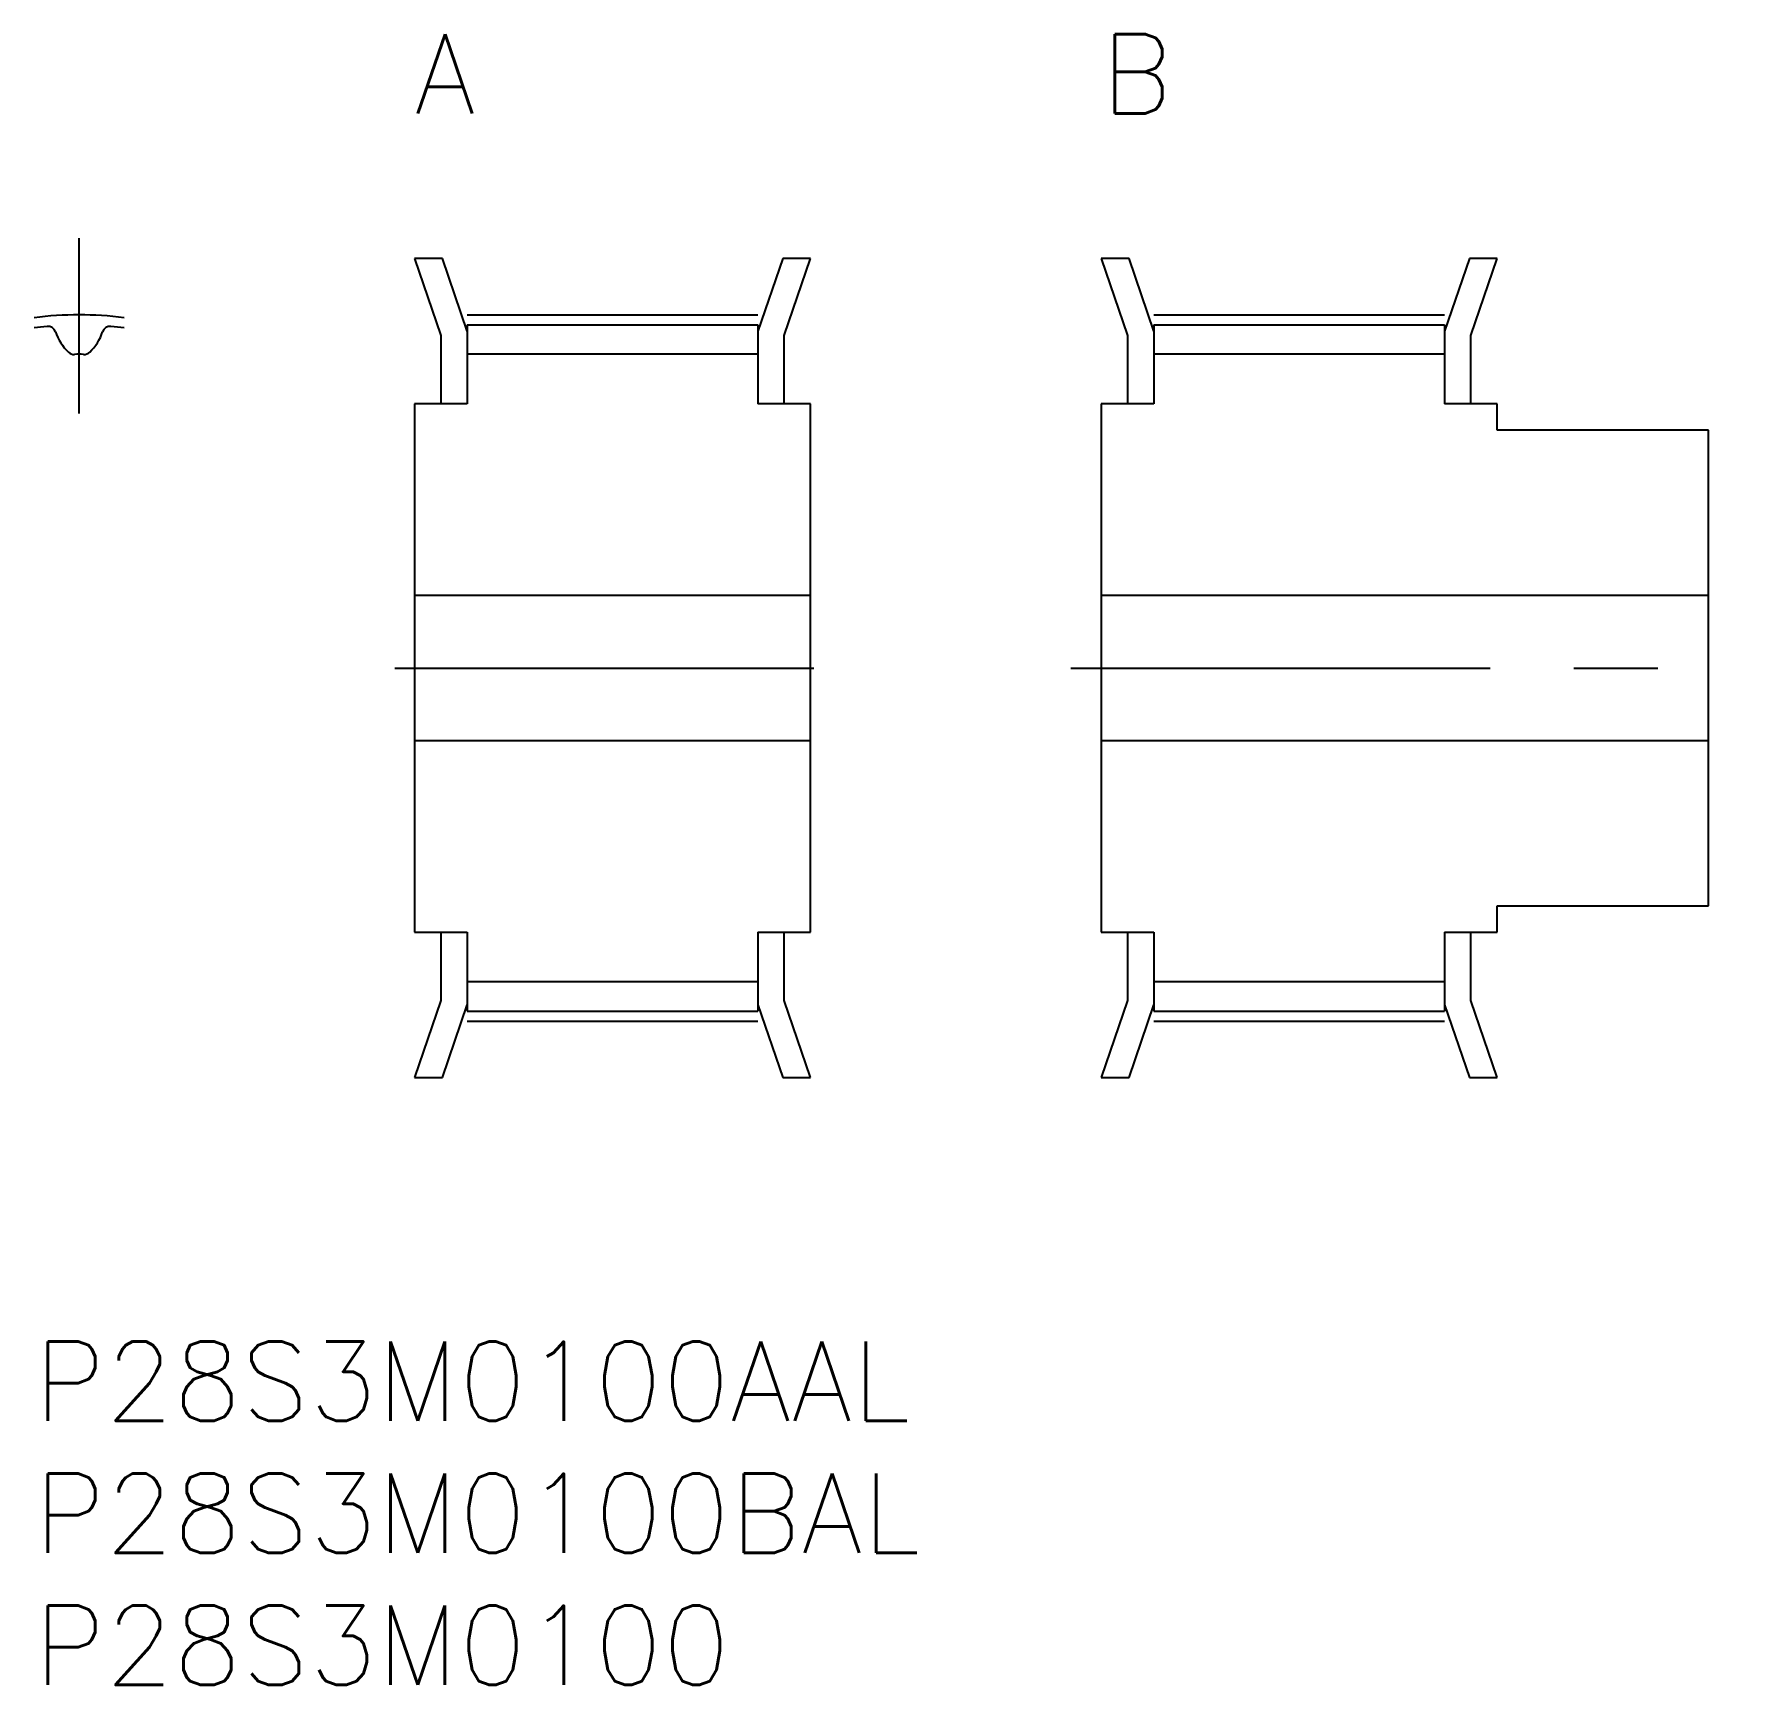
# Model space of a CAD drawing. Extents: x 0 to 64.6, y -13 to 49.5.
import ezdxf

# ---------------------------------------------------------------- set-up
doc = ezdxf.new("R2010")
doc.units = 0
doc.header["$LTSCALE"] = 0.5
doc.linetypes.add('CENTER', pattern=[50.8, 31.75, -6.35, 6.35, -6.35])
for name, color, linetype in [('MSM_CENTER', 1, 'CENTER'), ('MSM_CONTINUOUS', 7, 'CONTINUOUS'), ('MSM_PART_NUMBER', 7, 'CONTINUOUS')]:
    doc.layers.add(name, color=color, linetype=linetype)
doc.styles.get("Standard").update_dxf_attribs({"font": 'txt.shx', "height": 1, "bigfont": 'bigfont.shx'})

# ---------------------------------------------------------------- blocks, each defined once
blk = doc.blocks.new('*U36')
at = {"layer": 'MSM_PART_NUMBER'}
blk.add_text('P28S3M0100AAL', height=3, dxfattribs=at).set_placement((0, -3))
blk = doc.blocks.new('*U37')
at = {"layer": 'MSM_PART_NUMBER'}
blk.add_text('P28S3M0100BAL', height=3, dxfattribs=at).set_placement((0, -8))
blk = doc.blocks.new('*U38')
at = {"layer": 'MSM_PART_NUMBER'}
blk.add_text('P28S3M0100', height=3, dxfattribs=at).set_placement((0, -13))
blk = doc.blocks.new('*U39')
at = {"layer": 'MSM_PART_NUMBER'}
blk.add_text('A', height=3, dxfattribs=at).set_placement((14.405, 46.5))
blk = doc.blocks.new('*U40')
at = {"layer": 'MSM_PART_NUMBER'}
blk.add_text('B', height=3, dxfattribs=at).set_placement((40.405, 46.5))

msp = doc.modelspace()

# ---------------------------------------------------------------- linework, layer by layer
at = {"layer": 'MSM_CENTER'}
for p, q in [((1.702, 35.133), (1.702, 41.775)), ((16.405, 38.87), (27.405, 38.87)), ((42.405, 38.87), (53.405, 38.87)), ((13.655, 25.5), (30.155, 25.5)), ((39.255, 25.5), (64.555, 25.5)), ((16.405, 12.13), (27.405, 12.13)), ((42.405, 12.13), (53.405, 12.13))]:
    msp.add_line(p, q, dxfattribs=at)
msp.add_arc((1.702, 25.5), 13.37, 82.68475, 97.31525, dxfattribs=at)
at = {"layer": 'MSM_CONTINUOUS'}
for p, q in [((15.462, 41), (14.405, 41)), ((14.405, 41), (15.405, 38.083)), ((16.405, 38.249), (15.462, 41)), ((28.348, 41), (27.405, 38.249)), ((29.405, 41), (28.348, 41)), ((28.405, 38.083), (29.405, 41)), ((41.462, 41), (40.405, 41)), ((40.405, 41), (41.405, 38.083)), ((42.405, 38.249), (41.462, 41)), ((54.348, 41), (53.405, 38.249)), ((55.405, 41), (54.348, 41)), ((54.405, 38.083), (55.405, 41)), ((16.405, 38.49), (16.405, 35.5)), ((16.405, 38.49), (27.405, 38.49)), ((27.405, 38.49), (27.405, 35.5)), ((42.405, 38.49), (42.405, 35.5)), ((42.405, 38.49), (53.405, 38.49)), ((53.405, 38.49), (53.405, 35.5)), ((15.405, 38.083), (15.405, 35.5)), ((28.405, 35.5), (28.405, 38.083)), ((41.405, 38.083), (41.405, 35.5)), ((54.405, 35.5), (54.405, 38.083)), ((27.405, 37.38), (16.405, 37.38)), ((53.405, 37.38), (42.405, 37.38)), ((14.405, 35.5), (14.405, 15.5)), ((16.405, 35.5), (14.405, 35.5)), ((29.405, 35.5), (27.405, 35.5)), ((29.405, 15.5), (29.405, 35.5)), ((40.405, 35.5), (40.405, 15.5)), ((42.405, 35.5), (40.405, 35.5)), ((55.405, 35.5), (53.405, 35.5)), ((55.405, 34.5), (55.405, 35.5)), ((63.405, 34.5), (55.405, 34.5)), ((63.405, 16.5), (63.405, 34.5)), ((29.405, 28.25), (14.405, 28.25)), ((63.405, 28.25), (40.405, 28.25)), ((14.405, 22.75), (29.405, 22.75)), ((40.405, 22.75), (63.405, 22.75)), ((55.405, 15.5), (55.405, 16.5)), ((55.405, 16.5), (63.405, 16.5)), ((14.405, 15.5), (16.405, 15.5)), ((15.405, 15.5), (15.405, 12.917)), ((16.405, 15.5), (16.405, 12.51)), ((27.405, 15.5), (27.405, 12.51)), ((27.405, 15.5), (29.405, 15.5)), ((28.405, 12.917), (28.405, 15.5)), ((40.405, 15.5), (42.405, 15.5)), ((41.405, 15.5), (41.405, 12.917)), ((42.405, 15.5), (42.405, 12.51)), ((53.405, 15.5), (53.405, 12.51)), ((53.405, 15.5), (55.405, 15.5)), ((54.405, 12.917), (54.405, 15.5)), ((27.405, 13.62), (16.405, 13.62)), ((53.405, 13.62), (42.405, 13.62)), ((15.405, 12.917), (14.405, 10)), ((29.405, 10), (28.405, 12.917)), ((41.405, 12.917), (40.405, 10)), ((55.405, 10), (54.405, 12.917)), ((15.462, 10), (16.405, 12.751)), ((16.405, 12.51), (27.405, 12.51)), ((27.405, 12.751), (28.348, 10)), ((41.462, 10), (42.405, 12.751)), ((42.405, 12.51), (53.405, 12.51)), ((53.405, 12.751), (54.348, 10)), ((14.405, 10), (15.462, 10)), ((28.348, 10), (29.405, 10)), ((40.405, 10), (41.462, 10)), ((54.348, 10), (55.405, 10))]:
    msp.add_line(p, q, dxfattribs=at)
for centre, radius, start, end in [((1.702, 25.5), 12.99, 95.32668, 97.53047), ((0.524, 38.135), 0.3, 18.8438, 95.32668), ((2.677, 38.87), 1.975, 198.8438, 225.68083), ((0.727, 38.87), 1.975, 314.31917, 341.15619), ((2.88, 38.135), 0.3, 84.67332, 161.15621), ((1.702, 25.5), 12.99, 82.46953, 84.67332), ((1.507, 37.672), 0.3, 225.68083, 274.92334), ((1.898, 37.672), 0.3, 265.07666, 314.31917), ((1.702, 35.405), 1.975, 85.07666, 94.92334)]:
    msp.add_arc(centre, radius, start, end, dxfattribs=at)

# ---------------------------------------------------------------- block references
for name in ['*U39', '*U40', '*U36', '*U37', '*U38']:
    msp.add_blockref(name, (0, 0), dxfattribs=at)

doc.saveas('drawing.dxf')
